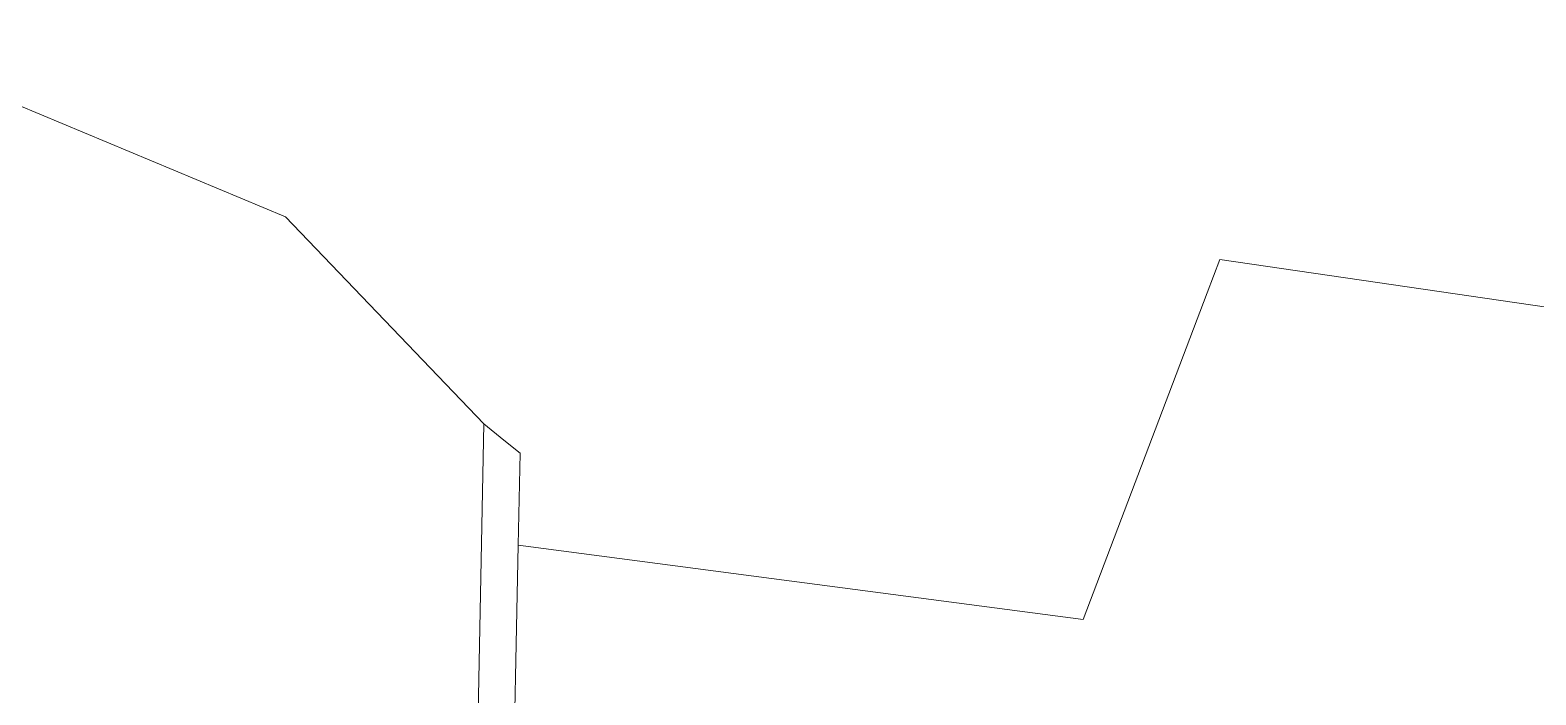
# Model space of a CAD drawing. Header units: metres. Extents: x 257896 to 264438, y 6185680 to 6189085.
# Drawn here: x 261013 to 261838, y 6188591 to 6188956 of the extents above; entities that cross this region are included whole.
import ezdxf

# ---------------------------------------------------------------- set-up
doc = ezdxf.new("R2010")
doc.units = ezdxf.units.M
doc.layers.add('Cadastre Land Parcels_SP_EXT', color=9, linetype='Continuous', lineweight=5)
doc.layers.add('Cadastre Roads_SP_EXT', color=9, linetype='Continuous', lineweight=5)

msp = doc.modelspace()

# ---------------------------------------------------------------- linework, layer by layer
at = {"layer": 'Cadastre Land Parcels_SP_EXT', "linetype": 'Continuous'}
for points in [[(261432.29, 6188241.59), (261349.57, 6188296.64), (261257.11, 6188516.04), (261261.57, 6188739.93), (261152.97, 6188853.37), (260908.13, 6188955.64), (260796.6, 6188173.22), (261147.45, 6188114.96), (261161.24, 6188229.76), (261479.63, 6188185.42), (261432.29, 6188241.59)], [(262058.81, 6188772.43), (261664.62, 6188829.94), (261657.72, 6188811.74), (261589.8, 6188632.82), (261280.39, 6188673.48), (261277.24, 6188520), (261365.78, 6188310.04), (261445.89, 6188256.71), (261455.75, 6188244.97), (261663.49, 6188319.22), (261709.34, 6188209.73), (261754.63, 6188088.79), (261713.33, 6187987.6), (261947.96, 6187953.66), (262058.81, 6188772.43)]]:
    msp.add_lwpolyline(points, close=True, dxfattribs=at)
at = {"layer": 'Cadastre Roads_SP_EXT', "linetype": 'Continuous'}
msp.add_lwpolyline([(261483.78, 6188036.97), (261529.6, 6188101.22), (261551.29, 6188131.65), (261527.86, 6188159.35), (261513.34, 6188176.63), (261509.89, 6188180.72), (261494.94, 6188198.47), (261455.75, 6188244.97), (261445.89, 6188256.71), (261365.78, 6188310.04), (261277.24, 6188520), (261280.39, 6188673.48), (261281.39, 6188723.9), (261272.6, 6188731.01), (261261.57, 6188739.93), (261257.11, 6188516.04), (261349.57, 6188296.64), (261432.29, 6188241.59), (261479.63, 6188185.42), (261476.05, 6188175.5), (261472.68, 6188166.15), (261456, 6188051.38)], dxfattribs=at)

doc.saveas('drawing.dxf')
